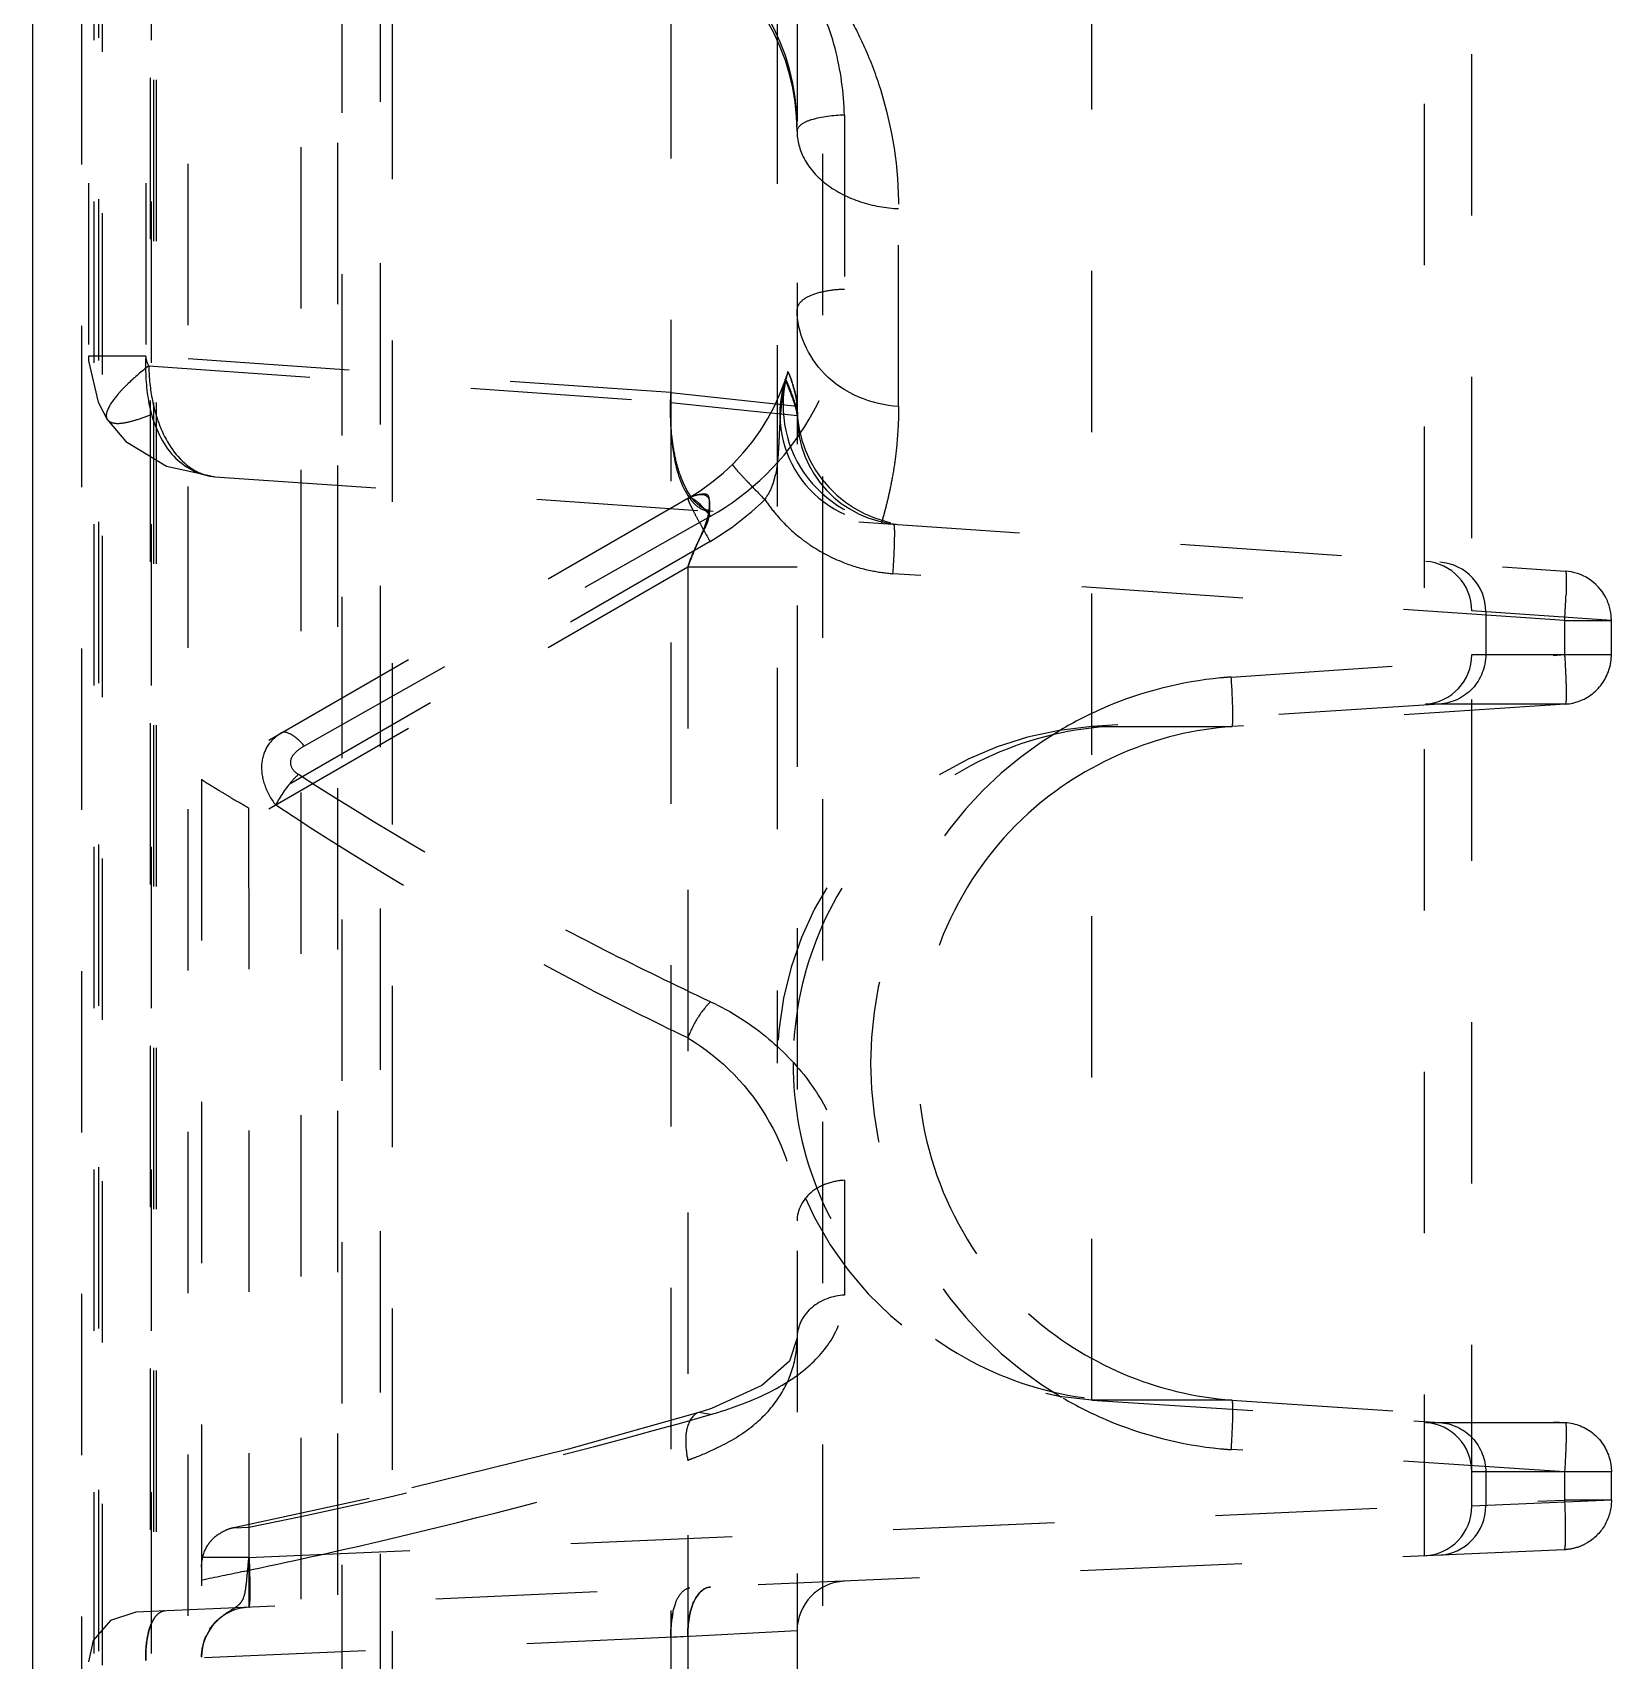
# Model space of a CAD drawing. Header units: millimetres. Extents: x -174 to 1895, y -261 to 458.
# Drawn here: x 370.78 to 386.77, y 168.23 to 184.71 of the extents above; entities that cross this region are included whole.
import ezdxf

# ---------------------------------------------------------------- set-up
doc = ezdxf.new("R2010")
doc.units = ezdxf.units.MM
doc.header["$LTSCALE"] = 16.335
doc.linetypes.add('HIDDEN', pattern=[0.2, 0.1, -0.1])
doc.layers.add('202', color=7, linetype='CONTINUOUS')

msp = doc.modelspace()

# ---------------------------------------------------------------- linework, layer by layer
at = {"layer": '202', "color": 7, "linetype": 'Continuous'}
msp.add_line((370.783, 337.497), (370.783, 52.497), dxfattribs=at)
at = {"layer": '202', "color": 8, "linetype": 'HIDDEN'}
for p, q in [((374.303, 280.387), (374.303, 135.007)), ((373.915, 280.278), (373.915, 134.605)), ((373.87, 278.339), (373.87, 136.047)), ((372.354, 278.126), (372.354, 136.26)), ((371.489, 277.628), (371.489, 137.255)), ((373.499, 271.762), (373.499, 146.137)), ((378.524, 263.855), (378.524, 154.043)), ((371.407, 155.234), (371.407, 262.664)), ((371.455, 155.257), (371.455, 262.641)), ((371.972, 262.664), (371.972, 155.234)), ((371.988, 155.234), (371.988, 262.664)), ((372.008, 262.641), (372.008, 155.257)), ((372.036, 262.641), (372.036, 155.257)), ((377.247, 260.211), (377.247, 157.687)), ((384.877, 169.29), (384.877, 248.608)), ((385.358, 169.792), (385.358, 248.106)), ((381.51, 170.867), (381.51, 247.031)), ((378.323, 243.622), (378.323, 174.277)), ((378.783, 203.086), (378.783, 155.907)), ((371.283, 160.509), (371.283, 198.485)), ((374.425, 197.931), (374.425, 161.063)), ((371.349, 192.988), (371.349, 181.438)), ((371.929, 192.988), (371.929, 181.438)), ((379.004, 183.876), (379.004, 182.113)), ((379.552, 180.927), (379.552, 182.93)), ((371.929, 181.438), (371.349, 181.438)), ((377.247, 181.067), (371.929, 181.438)), ((371.96, 181.339), (377.247, 180.969)), ((377.247, 181.067), (378.524, 180.929)), ((371.446, 180.97), (371.539, 180.795)), ((377.247, 180.969), (377.92, 180.898)), ((377.92, 180.898), (378.253, 180.864)), ((378.253, 180.864), (378.336, 180.855)), ((378.336, 180.855), (378.37, 180.852)), ((378.37, 180.852), (378.524, 180.835)), ((371.539, 180.796), (371.539, 180.795)), ((372.617, 180.217), (372.63, 180.216)), ((372.63, 180.216), (386.304, 179.26)), ((377.418, 179.997), (372.494, 177.154)), ((373.535, 177.491), (377.648, 179.815)), ((377.643, 179.561), (372.971, 176.864)), ((377.418, 179.3), (372.494, 176.457)), ((377.418, 179.3), (377.418, 160.247)), ((378.524, 179.3), (377.418, 179.3)), ((386.296, 178.759), (379.495, 179.234)), ((386.77, 178.759), (385.358, 178.858)), ((385.498, 178.848), (385.498, 178.415)), ((386.296, 178.759), (386.296, 178.415)), ((386.296, 178.759), (386.77, 178.759)), ((386.77, 178.415), (386.77, 178.759)), ((382.921, 178.187), (386.296, 178.415)), ((385.358, 178.415), (386.77, 178.415)), ((385.031, 177.913), (381.51, 177.686)), ((386.303, 177.913), (382.928, 177.686)), ((386.303, 177.913), (384.889, 177.913)), ((381.51, 177.686), (382.928, 177.686)), ((372.494, 177.154), (372.494, 162.394)), ((372.971, 176.864), (372.974, 168.77)), ((379.004, 173.092), (379.004, 171.929)), ((382.928, 170.867), (381.51, 170.867)), ((381.51, 170.867), (385.031, 170.64)), ((382.928, 170.867), (386.303, 170.64)), ((377.528, 170.74), (376.208, 170.371)), ((377.528, 170.741), (377.528, 170.741)), ((377.647, 170.72), (377.528, 170.741)), ((384.889, 170.64), (386.303, 170.64)), ((386.296, 170.139), (382.921, 170.366)), ((386.77, 170.139), (385.358, 170.139)), ((385.498, 170.139), (385.498, 169.798)), ((386.296, 170.139), (386.296, 169.854)), ((386.77, 169.854), (386.77, 170.139)), ((372.971, 169.272), (386.296, 169.854)), ((386.77, 169.854), (385.358, 169.792)), ((386.77, 169.854), (386.296, 169.854)), ((372.821, 169.575), (372.974, 169.581)), ((386.291, 169.351), (371.83, 168.72)), ((372.972, 169.272), (372.494, 169.272)), ((371.83, 168.72), (371.572, 168.636)), ((377.418, 168.472), (371.929, 168.231)), ((378.524, 168.531), (377.247, 168.463))]:
    msp.add_line(p, q, dxfattribs=at)
for points in [[(371.349, 181.438), (371.35, 181.388), (371.446, 180.97)], [(371.539, 180.796), (371.728, 180.572), (372.139, 180.322), (372.617, 180.217)], [(378.524, 171.496), (378.446, 171.262), (378.166, 171.013), (377.656, 170.781), (377.528, 170.741)], [(376.208, 170.371), (374.19, 169.871), (372.821, 169.574)], [(371.572, 168.636), (371.396, 168.431), (371.349, 168.218)]]:
    msp.add_lwpolyline(points, dxfattribs=at)
for centre, radius, start, end in [((376.313, 183.766), 2.211, 0.0012, 60), ((376.313, 183.716), 2.211, 0.0012, 60), ((376.313, 181.911), 2.211, 300.0023, 359.9988), ((379.454, 180.847), 1.105, 161.3239, 265.9716), ((379.588, 180.939), 1.206, 163.4786, 265.9716), ((379.73, 180.929), 1.206, 180, 265.9997), ((379.629, 180.835), 1.105, 180, 265.9997), ((386.583, 188.284), 11.798, 223.5198, 224.7001), ((377.524, 180.411), 0.801, 342.174, 347.4983), ((376.293, 181.9), 2.7, 299.9905, 314.7602), ((379.709, 181.022), 1.833, 214.4662, 220.2567), ((386.096, 184.432), 9.756, 208.5034, 209.95), ((379.599, 180.913), 1.678, 231.2324, 235.688), ((379.608, 180.927), 1.694, 235.7044, 248.7873), ((379.62, 180.965), 1.735, 248.8623, 258.3213), ((384.855, 178.858), 0.502, 0, 86), ((384.997, 178.849), 0.502, 359.9007, 85.927), ((379.632, 181.016), 1.787, 258.2934, 265.6184), ((386.269, 178.76), 0.501, 28.6184, 85.9762), ((378.037, 179.344), 8.28, 355.9445, 357.678), ((384.855, 178.415), 0.502, 273.8506, 0), ((383.192, 174.249), 3.948, 95.5175, 113.0091), ((383.181, 174.33), 3.866, 93.865, 95.4737), ((383.176, 174.298), 3.896, 113.0786, 120.182), ((381.74, 174.277), 3.417, 93.8506, 266.1494), ((383.192, 174.277), 3.923, 120.1872, 239.8129), ((384.463, 196.736), 22.957, 239.433, 239.9587), ((383.177, 174.256), 3.897, 239.8181, 246.9244), ((360.929, 229.134), 60.759, 281.43414, 285.97094), ((383.192, 174.303), 3.947, 246.9924, 264.4844), ((384.855, 170.139), 0.502, 0, 86.1494), ((383.181, 174.22), 3.863, 264.5296, 266.1398), ((360.859, 226.946), 59.057, 283.1587, 286.28392), ((384.855, 169.792), 0.502, 272.5, 360), ((384.997, 169.797), 0.502, 272.5757, 0.0922), ((372.91, 169.136), 0.447, 101.5637, 111.2308), ((360.835, 227.047), 59.161, 281.78248, 283.15858), ((386.268, 169.856), 0.504, 290.1004, 301.5692), ((360.572, 228.294), 60.435, 281.37728, 281.78569), ((355.613, 170.78), 17.425, 354.3344, 354.5663), ((364.762, 169.916), 8.236, 354.52, 355.5116), ((379.026, 168.531), 0.502, 92.5, 180), ((372.996, 168.268), 0.502, 92.5, 180.6252)]:
    msp.add_arc(centre, radius, start, end, dxfattribs=at)
for points, knots in [([(379.004, 183.876), (378.997, 184.104), (378.936, 184.564), (378.674, 185.214), (378.233, 185.771), (377.85, 186.051), (377.647, 186.173)], [0, 0, 0, 0, 0.245571, 0.494173, 0.745607, 1, 1, 1, 1]), ([(378.965, 185.018), (378.989, 184.981), (379.077, 184.833), (379.155, 184.679), (379.208, 184.562)], [0, 0, 0, 0, 0.254306, 1, 1, 1, 1]), ([(379.208, 184.562), (379.269, 184.424), (379.467, 183.901), (379.552, 183.338), (379.552, 182.93)], [0, 0, 0, 0, 0.269864, 1, 1, 1, 1]), ([(379.004, 183.876), (378.891, 183.875), (378.736, 183.856), (378.573, 183.796), (378.523, 183.74), (378.524, 183.716)], [0, 0, 0, 0, 0.641219, 0.859866, 1, 1, 1, 1]), ([(378.524, 183.716), (378.524, 183.62), (378.582, 183.407), (378.82, 183.15), (379.162, 182.982), (379.422, 182.936), (379.552, 182.93)], [0, 0, 0, 0, 0.203776, 0.446817, 0.722717, 1, 1, 1, 1]), ([(377.648, 179.815), (378.055, 180.045), (378.752, 180.721), (379.004, 181.659), (379.004, 182.113)], [0, 0, 0, 0, 0.507917, 1, 1, 1, 1]), ([(379.004, 182.113), (378.944, 182.112), (378.828, 182.1), (378.674, 182.062), (378.565, 182.002), (378.524, 181.938), (378.524, 181.911)], [0, 0, 0, 0, 0.326923, 0.629979, 0.853462, 1, 1, 1, 1]), ([(379.552, 180.927), (379.279, 180.944), (378.755, 181.152), (378.524, 181.674), (378.524, 181.911)], [0, 0, 0, 0, 0.53545, 1, 1, 1, 1]), ([(371.96, 181.339), (371.888, 181.282), (371.795, 181.204), (371.709, 181.118), (371.689, 181.097)], [0, 0, 0, 0, 0.757842, 1, 1, 1, 1]), ([(371.929, 181.438), (371.927, 181.387), (371.924, 181.189), (371.949, 180.99), (371.986, 180.848)], [0, 0, 0, 0, 0.258602, 1, 1, 1, 1]), ([(371.96, 181.339), (371.96, 181.3), (371.967, 181.147), (371.991, 180.994), (372.021, 180.884)], [0, 0, 0, 0, 0.253741, 1, 1, 1, 1]), ([(378.524, 180.834), (378.524, 180.874), (378.5, 180.957), (378.463, 181.054), (378.436, 181.125), (378.42, 181.163), (378.409, 181.185), (378.404, 181.198), (378.405, 181.202)], [0, 0, 0, 0, 0.314494, 0.65414, 0.801899, 0.906724, 0.969231, 1, 1, 1, 1]), ([(378.405, 181.202), (378.406, 181.204), (378.416, 181.187), (378.421, 181.174), (378.439, 181.133), (378.466, 181.065), (378.503, 180.964), (378.524, 180.877), (378.524, 180.833)], [0, 0, 0, 0, 0.016453, 0.076743, 0.180004, 0.321532, 0.664727, 1, 1, 1, 1]), ([(378.431, 181.282), (378.43, 181.279), (378.436, 181.27), (378.444, 181.252), (378.458, 181.22), (378.479, 181.154), (378.509, 181.056), (378.524, 180.971), (378.524, 180.927)], [0, 0, 0, 0, 0.023088, 0.076092, 0.168642, 0.304548, 0.641874, 1, 1, 1, 1]), ([(378.454, 181.228), (378.449, 181.242), (378.444, 181.259), (378.43, 181.277), (378.431, 181.282)], [0, 0, 0, 0, 0.730065, 1, 1, 1, 1]), ([(378.524, 180.927), (378.524, 180.983), (378.5, 181.085), (378.471, 181.184), (378.454, 181.228)], [0, 0, 0, 0, 0.538314, 1, 1, 1, 1]), ([(371.689, 181.097), (371.673, 181.08), (371.619, 181.019), (371.569, 180.953), (371.546, 180.9)], [0, 0, 0, 0, 0.287704, 1, 1, 1, 1]), ([(377.673, 179.864), (377.509, 179.875), (377.359, 180.141), (377.286, 180.422), (377.242, 180.704), (377.239, 180.922), (377.247, 181.067)], [0, 0, 0, 0, 0.36686, 0.514359, 0.674685, 1, 1, 1, 1]), ([(371.546, 180.9), (371.541, 180.89), (371.528, 180.857), (371.526, 180.816), (371.54, 180.796)], [0, 0, 0, 0, 0.317063, 1, 1, 1, 1]), ([(371.54, 180.796), (371.553, 180.776), (371.612, 180.751), (371.716, 180.76), (371.845, 180.793), (371.937, 180.828), (371.986, 180.848)], [0, 0, 0, 0, 0.148428, 0.369832, 0.664148, 1, 1, 1, 1]), ([(371.986, 180.848), (372.035, 180.685), (372.172, 180.387), (372.476, 180.231), (372.617, 180.217)], [0, 0, 0, 0, 0.546327, 1, 1, 1, 1]), ([(372.021, 180.884), (372.037, 180.823), (372.108, 180.612), (372.237, 180.412), (372.367, 180.317)], [0, 0, 0, 0, 0.281956, 1, 1, 1, 1]), ([(377.247, 180.969), (377.237, 180.787), (377.251, 180.455), (377.347, 180.124), (377.434, 180.002)], [0, 0, 0, 0, 0.547953, 1, 1, 1, 1]), ([(378.369, 180.974), (378.365, 180.943), (378.352, 180.825), (378.346, 180.705), (378.342, 180.617)], [0, 0, 0, 0, 0.258625, 1, 1, 1, 1]), ([(379.552, 180.927), (379.552, 180.835), (379.546, 180.663), (379.523, 180.423), (379.492, 180.22), (379.458, 180.054), (379.431, 179.938), (379.411, 179.864), (379.4, 179.822), (379.39, 179.79), (379.384, 179.765), (379.378, 179.755), (379.378, 179.744), (379.377, 179.744)], [0, 0, 0, 0, 0.22972, 0.430435, 0.601851, 0.743572, 0.854951, 0.89904, 0.93526, 0.963514, 0.98375, 0.995926, 1, 1, 1, 1]), ([(378.342, 180.617), (378.341, 180.6), (378.338, 180.534), (378.334, 180.468), (378.331, 180.42)], [0, 0, 0, 0, 0.2592, 1, 1, 1, 1]), ([(372.367, 180.317), (372.387, 180.302), (372.466, 180.251), (372.56, 180.221), (372.63, 180.216)], [0, 0, 0, 0, 0.262394, 1, 1, 1, 1]), ([(377.87, 180.342), (377.868, 180.341), (377.873, 180.334), (377.878, 180.326), (377.891, 180.31), (377.917, 180.279), (377.964, 180.227), (378.004, 180.184), (378.028, 180.159)], [0, 0, 0, 0, 0.018727, 0.068375, 0.149437, 0.261471, 0.576188, 1, 1, 1, 1]), ([(378.331, 180.42), (378.329, 180.404), (378.324, 180.343), (378.316, 180.282), (378.306, 180.238)], [0, 0, 0, 0, 0.259275, 1, 1, 1, 1]), ([(378.286, 180.166), (378.281, 180.15), (378.258, 180.086), (378.226, 180.026), (378.197, 179.985)], [0, 0, 0, 0, 0.257564, 1, 1, 1, 1]), ([(377.418, 179.997), (377.417, 179.996), (377.419, 179.988), (377.425, 179.969), (377.434, 179.949), (377.441, 179.934)], [0, 0, 0, 0, 0.074557, 0.264777, 1, 1, 1, 1]), ([(377.418, 179.3), (377.435, 179.356), (377.478, 179.464), (377.554, 179.62), (377.609, 179.753), (377.633, 179.858), (377.639, 179.927), (377.637, 179.981), (377.63, 180.029), (377.59, 180.043), (377.542, 180.035), (377.481, 180.027), (377.438, 180.008), (377.418, 179.997)], [0, 0, 0, 0, 0.176204, 0.353647, 0.53122, 0.612347, 0.683021, 0.740844, 0.781916, 0.815777, 0.856741, 0.931252, 1, 1, 1, 1]), ([(377.418, 179.997), (377.437, 180.008), (377.481, 180.025), (377.539, 180.039), (377.586, 180.036), (377.635, 180.007), (377.64, 179.904), (377.633, 179.77), (377.549, 179.621), (377.48, 179.463), (377.435, 179.356), (377.418, 179.3)], [0, 0, 0, 0, 0.068687, 0.145175, 0.180652, 0.214374, 0.309502, 0.462239, 0.641508, 0.821478, 1, 1, 1, 1]), ([(377.483, 180.024), (377.465, 180.019), (377.443, 180.01), (377.423, 179.999), (377.418, 179.997)], [0, 0, 0, 0, 0.771731, 1, 1, 1, 1]), ([(377.647, 179.815), (377.606, 179.87), (377.547, 179.94), (377.464, 179.998), (377.428, 180.002), (377.418, 179.997)], [0, 0, 0, 0, 0.685645, 0.884811, 1, 1, 1, 1]), ([(377.463, 179.964), (377.476, 179.949), (377.524, 179.902), (377.59, 179.869), (377.637, 179.866)], [0, 0, 0, 0, 0.294054, 1, 1, 1, 1]), ([(377.464, 179.888), (377.468, 179.879), (377.488, 179.842), (377.507, 179.805), (377.523, 179.776)], [0, 0, 0, 0, 0.220842, 1, 1, 1, 1]), ([(379.495, 179.234), (379.503, 179.339), (379.511, 179.481), (379.513, 179.645), (379.512, 179.704), (379.508, 179.725)], [0, 0, 0, 0, 0.639638, 0.87286, 1, 1, 1, 1]), ([(386.304, 179.26), (386.306, 179.26), (386.309, 179.252), (386.312, 179.232), (386.313, 179.181), (386.313, 179.105), (386.311, 179.043), (386.31, 179.009)], [0, 0, 0, 0, 0.02183, 0.074339, 0.273381, 0.588889, 1, 1, 1, 1]), ([(385.498, 178.415), (385.498, 178.292), (385.401, 178.037), (385.153, 177.922), (385.031, 177.913)], [0, 0, 0, 0, 0.500478, 1, 1, 1, 1]), ([(386.296, 178.415), (386.3, 178.351), (386.305, 178.258), (386.31, 178.14), (386.312, 178.064), (386.312, 178.004), (386.312, 177.955), (386.308, 177.932), (386.307, 177.913), (386.303, 177.913)], [0, 0, 0, 0, 0.381952, 0.555162, 0.706314, 0.830228, 0.922091, 0.978931, 1, 1, 1, 1]), ([(382.937, 177.774), (382.937, 177.801), (382.936, 177.939), (382.928, 178.077), (382.921, 178.187)], [0, 0, 0, 0, 0.198043, 1, 1, 1, 1]), ([(386.303, 177.913), (386.407, 177.92), (386.616, 178.003), (386.732, 178.196), (386.756, 178.297)], [0, 0, 0, 0, 0.49939, 1, 1, 1, 1]), ([(381.662, 177.686), (381.238, 177.657), (380.393, 177.437), (379.342, 176.665), (378.645, 175.562), (378.483, 174.702), (378.483, 174.277)], [0, 0, 0, 0, 0.249707, 0.499556, 0.749661, 1, 1, 1, 1]), ([(382.928, 177.686), (382.93, 177.686), (382.933, 177.696), (382.935, 177.71), (382.936, 177.74), (382.937, 177.761), (382.937, 177.774)], [0, 0, 0, 0, 0.072344, 0.261593, 0.571328, 1, 1, 1, 1]), ([(373.305, 177.622), (373.25, 177.59), (373.151, 177.504), (373.087, 177.308), (373.12, 177.09), (373.195, 176.954), (373.245, 176.891)], [0, 0, 0, 0, 0.227463, 0.453903, 0.709838, 1, 1, 1, 1]), ([(373.534, 177.491), (373.496, 177.534), (373.436, 177.594), (373.334, 177.639), (373.305, 177.622)], [0, 0, 0, 0, 0.63588, 1, 1, 1, 1]), ([(373.474, 177.201), (373.448, 177.218), (373.403, 177.259), (373.388, 177.354), (373.448, 177.434), (373.503, 177.473), (373.535, 177.491)], [0, 0, 0, 0, 0.247586, 0.459043, 0.700833, 1, 1, 1, 1]), ([(373.474, 177.201), (373.452, 177.181), (373.362, 177.087), (373.288, 176.979), (373.245, 176.891)], [0, 0, 0, 0, 0.235311, 1, 1, 1, 1]), ([(377.647, 174.899), (377.29, 175.067), (375.861, 175.765), (374.476, 176.553), (373.474, 177.201)], [0, 0, 0, 0, 0.248874, 1, 1, 1, 1]), ([(372.494, 177.153), (372.492, 177.151), (372.505, 177.145), (372.516, 177.134), (372.545, 177.117), (372.58, 177.095), (372.624, 177.068), (372.694, 177.026), (372.749, 176.993), (372.788, 176.97)], [0, 0, 0, 0, 0.020787, 0.078632, 0.170396, 0.292529, 0.44093, 0.611208, 1, 1, 1, 1]), ([(377.418, 174.533), (377.06, 174.705), (375.631, 175.421), (374.246, 176.228), (373.245, 176.891)], [0, 0, 0, 0, 0.24868, 1, 1, 1, 1]), ([(380.867, 176.81), (380.517, 176.494), (379.95, 175.7), (379.64, 174.277), (379.95, 172.853), (380.517, 172.059), (380.867, 171.743)], [0, 0, 0, 0, 0.249843, 0.500001, 0.75016, 1, 1, 1, 1]), ([(377.648, 174.899), (377.595, 174.85), (377.508, 174.731), (377.443, 174.601), (377.418, 174.533)], [0, 0, 0, 0, 0.495599, 1, 1, 1, 1]), ([(377.647, 174.899), (377.86, 174.803), (378.235, 174.559), (378.668, 174.104), (378.939, 173.608), (378.997, 173.258), (379.004, 173.092)], [0, 0, 0, 0, 0.295616, 0.557537, 0.789571, 1, 1, 1, 1]), ([(377.418, 174.533), (377.76, 174.331), (378.298, 173.77), (378.524, 173.028), (378.524, 172.683)], [0, 0, 0, 0, 0.535207, 1, 1, 1, 1]), ([(378.483, 174.277), (378.483, 173.851), (378.645, 172.991), (379.342, 171.888), (380.393, 171.116), (381.238, 170.896), (381.662, 170.867)], [0, 0, 0, 0, 0.250339, 0.500444, 0.750293, 1, 1, 1, 1]), ([(379.004, 173.092), (378.943, 173.09), (378.821, 173.064), (378.616, 172.959), (378.524, 172.788), (378.524, 172.683)], [0, 0, 0, 0, 0.267964, 0.538568, 1, 1, 1, 1]), ([(377.647, 170.72), (377.847, 170.778), (378.206, 170.906), (378.652, 171.185), (378.936, 171.532), (379.004, 171.803), (379.004, 171.929)], [0, 0, 0, 0, 0.321183, 0.586433, 0.804679, 1, 1, 1, 1]), ([(379.004, 171.929), (378.886, 171.924), (378.703, 171.859), (378.553, 171.671), (378.524, 171.552), (378.524, 171.493)], [0, 0, 0, 0, 0.50375, 0.750354, 1, 1, 1, 1]), ([(377.726, 170.389), (377.851, 170.45), (378.078, 170.585), (378.337, 170.859), (378.491, 171.167), (378.524, 171.386), (378.524, 171.493)], [0, 0, 0, 0, 0.290998, 0.545291, 0.776452, 1, 1, 1, 1]), ([(382.921, 170.366), (382.923, 170.403), (382.931, 170.54), (382.938, 170.678), (382.937, 170.777)], [0, 0, 0, 0, 0.274204, 1, 1, 1, 1]), ([(382.937, 170.777), (382.937, 170.79), (382.936, 170.812), (382.935, 170.842), (382.933, 170.857), (382.93, 170.868), (382.928, 170.867)], [0, 0, 0, 0, 0.42874, 0.738539, 0.927806, 1, 1, 1, 1]), ([(377.528, 170.741), (377.466, 170.722), (377.401, 170.599), (377.392, 170.429), (377.405, 170.318), (377.418, 170.259)], [0, 0, 0, 0, 0.366812, 0.652227, 1, 1, 1, 1]), ([(385.031, 170.64), (385.153, 170.632), (385.401, 170.517), (385.498, 170.261), (385.498, 170.139)], [0, 0, 0, 0, 0.499522, 1, 1, 1, 1]), ([(386.303, 170.64), (386.307, 170.64), (386.308, 170.621), (386.312, 170.598), (386.312, 170.549), (386.312, 170.489), (386.31, 170.413), (386.305, 170.295), (386.3, 170.202), (386.296, 170.139)], [0, 0, 0, 0, 0.020941, 0.077889, 0.170045, 0.294066, 0.445244, 0.617794, 1, 1, 1, 1]), ([(386.303, 170.64), (386.407, 170.633), (386.616, 170.55), (386.732, 170.357), (386.756, 170.256)], [0, 0, 0, 0, 0.49939, 1, 1, 1, 1]), ([(377.418, 170.258), (377.445, 170.268), (377.549, 170.308), (377.652, 170.352), (377.726, 170.389)], [0, 0, 0, 0, 0.258093, 1, 1, 1, 1]), ([(386.296, 169.854), (386.298, 169.79), (386.302, 169.697), (386.303, 169.579), (386.304, 169.504), (386.302, 169.443), (386.301, 169.394), (386.297, 169.371), (386.295, 169.352), (386.291, 169.351)], [0, 0, 0, 0, 0.380521, 0.552608, 0.703586, 0.827828, 0.920515, 0.978153, 1, 1, 1, 1]), ([(386.77, 169.854), (386.77, 169.769), (386.727, 169.598), (386.604, 169.47), (386.532, 169.426)], [0, 0, 0, 0, 0.500306, 1, 1, 1, 1]), ([(372.562, 169.406), (372.574, 169.423), (372.623, 169.486), (372.693, 169.531), (372.748, 169.553)], [0, 0, 0, 0, 0.255106, 1, 1, 1, 1]), ([(372.494, 169.175), (372.494, 169.196), (372.5, 169.277), (372.529, 169.356), (372.562, 169.406)], [0, 0, 0, 0, 0.259084, 1, 1, 1, 1]), ([(372.974, 168.77), (372.978, 168.77), (372.979, 168.789), (372.984, 168.812), (372.985, 168.861), (372.987, 168.923), (372.986, 169), (372.984, 169.118), (372.981, 169.21), (372.979, 169.272)], [0, 0, 0, 0, 0.021455, 0.078703, 0.170921, 0.296418, 0.45252, 0.629977, 1, 1, 1, 1]), ([(372.83, 168.764), (372.848, 168.776), (372.882, 168.8), (372.93, 168.872), (372.939, 168.936), (372.944, 168.979)], [0, 0, 0, 0, 0.257929, 0.48623, 1, 1, 1, 1]), ([(377.247, 168.463), (377.245, 168.524), (377.251, 168.643), (377.284, 168.803), (377.343, 168.919), (377.409, 168.964), (377.438, 168.965)], [0, 0, 0, 0, 0.322585, 0.624361, 0.849431, 1, 1, 1, 1]), ([(377.418, 168.472), (377.416, 168.533), (377.426, 168.655), (377.468, 168.839), (377.572, 168.971), (377.647, 168.974)], [0, 0, 0, 0, 0.31464, 0.61254, 1, 1, 1, 1]), ([(377.418, 168.472), (377.416, 168.533), (377.426, 168.655), (377.468, 168.839), (377.572, 168.971), (377.647, 168.974)], [0, 0, 0, 0, 0.314638, 0.612537, 1, 1, 1, 1]), ([(377.647, 168.974), (377.572, 168.971), (377.468, 168.839), (377.426, 168.655), (377.416, 168.533), (377.418, 168.472)], [0, 0, 0, 0, 0.387459, 0.68536, 1, 1, 1, 1]), ([(372.12, 168.733), (372.091, 168.731), (372.025, 168.687), (371.966, 168.571), (371.933, 168.411), (371.927, 168.292), (371.929, 168.231)], [0, 0, 0, 0, 0.150582, 0.375666, 0.677433, 1, 1, 1, 1]), ([(371.929, 168.231), (371.927, 168.311), (371.937, 168.457), (371.978, 168.602), (372.016, 168.658)], [0, 0, 0, 0, 0.545119, 1, 1, 1, 1]), ([(372.016, 168.658), (372.023, 168.669), (372.049, 168.703), (372.09, 168.731), (372.12, 168.733)], [0, 0, 0, 0, 0.308475, 1, 1, 1, 1]), ([(372.703, 168.679), (372.714, 168.688), (372.755, 168.718), (372.799, 168.744), (372.83, 168.764)], [0, 0, 0, 0, 0.268534, 1, 1, 1, 1])]:
    msp.add_open_spline(points, degree=3, knots=knots, dxfattribs=at)
for points in [[(371.929, 181.438), (371.929, 181.404), (371.941, 181.368), (371.96, 181.339)], [(378.432, 181.282), (378.416, 181.229), (378.404, 181.176), (378.393, 181.122)], [(378.393, 181.122), (378.383, 181.073), (378.375, 181.024), (378.369, 180.974)], [(377.434, 180.002), (377.443, 179.989), (377.453, 179.976), (377.463, 179.964)], [(377.441, 179.934), (377.449, 179.918), (377.456, 179.903), (377.464, 179.888)], [(378.309, 179.838), (378.381, 179.753), (378.461, 179.674), (378.548, 179.604)], [(386.77, 178.759), (386.77, 178.842), (386.749, 178.927), (386.709, 179)], [(386.756, 178.297), (386.766, 178.336), (386.77, 178.375), (386.77, 178.415)], [(382.928, 177.686), (382.551, 177.66), (382.173, 177.567), (381.825, 177.419)], [(381.825, 177.419), (381.477, 177.271), (381.148, 177.063), (380.867, 176.81)], [(380.867, 171.743), (381.148, 171.49), (381.477, 171.282), (381.825, 171.134)], [(381.825, 171.134), (382.173, 170.986), (382.551, 170.893), (382.928, 170.867)], [(386.756, 170.256), (386.766, 170.218), (386.77, 170.178), (386.77, 170.139)], [(386.442, 169.382), (386.394, 169.364), (386.342, 169.354), (386.291, 169.351)], [(372.944, 168.979), (372.948, 169.006), (372.951, 169.033), (372.953, 169.059)], [(372.576, 168.544), (372.609, 168.596), (372.654, 168.642), (372.703, 168.679)], [(377.267, 168.712), (377.25, 168.63), (377.244, 168.546), (377.247, 168.463)], [(372.494, 168.268), (372.494, 168.34), (372.51, 168.413), (372.539, 168.478)]]:
    msp.add_open_spline(points, degree=3, dxfattribs=at)

doc.saveas('drawing.dxf')
